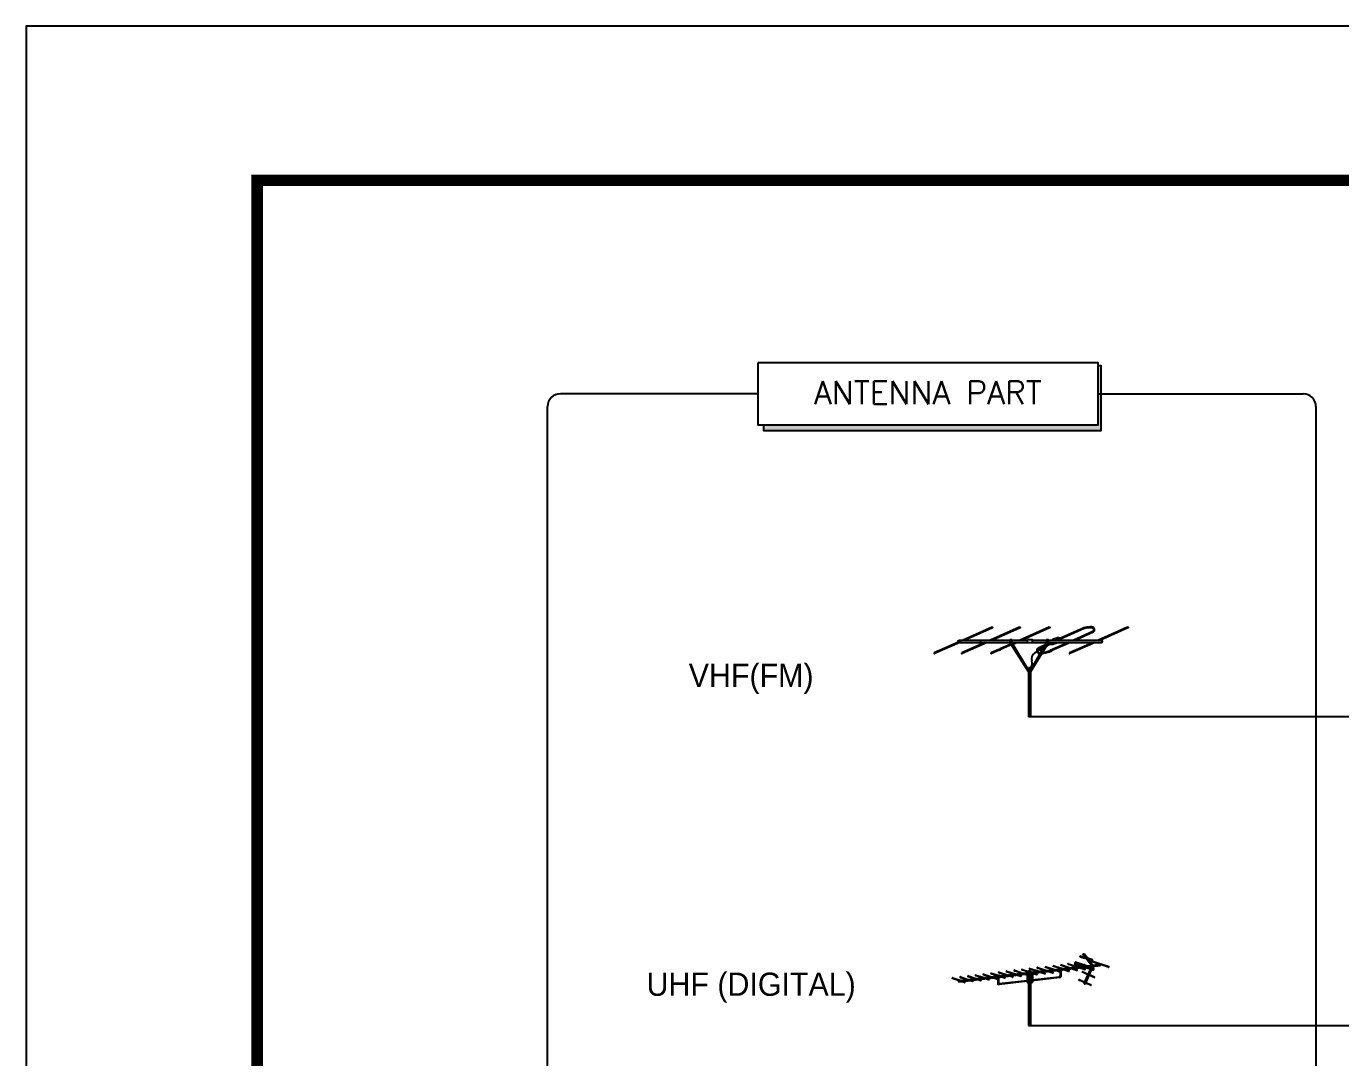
# Model space of a CAD drawing. Header units: millimetres. Extents: x -87 to 210163, y -109 to 148391.
# Drawn here: x -87 to 42612, y 114894 to 148391 of the extents above; entities that cross this region are included whole.
import ezdxf
from ezdxf.enums import TextEntityAlignment as Align

# ---------------------------------------------------------------- set-up
doc = ezdxf.new("R2010")
doc.units = ezdxf.units.MM
doc.header["$LTSCALE"] = 50
doc.header["$MEASUREMENT"] = 0
doc.layers.get('0').update_dxf_attribs({"linetype": 'CONTINUOUS'})
for name, color, linetype in [('001dmp-FORM', 253, 'CONTINUOUS'), ('1', 7, 'CONTINUOUS'), ('E-TEXT-BOX', 7, 'CONTINUOUS')]:
    doc.layers.add(name, color=color, linetype=linetype)
doc.styles.add('GHS', font='romans.shx', dxfattribs={"bigfont": 'ghs.shx'})
doc.styles.add('굴림', font='Gulim.ttf')

# ---------------------------------------------------------------- blocks, each defined once
blk = doc.blocks.new('FORM_ELEC_SUKWOO$0$')
at = {"layer": '001dmp-FORM', "color": 30}
blk.add_lwpolyline([(161727, 114228), (0, 114228), (0, 0), (161727, 0)], close=True, dxfattribs=at)
at = {"layer": '001dmp-FORM', "const_width": 288}
blk.add_lwpolyline([(5769, 3846), (5769, 110382), (157881, 110382), (157881, 3846)], close=True, dxfattribs=at)
blk = doc.blocks.new('FORM_ELEC_SUKWOO')
at = {"layer": '001dmp-FORM'}
blk.add_blockref('FORM_ELEC_SUKWOO$0$', (12, -1), dxfattribs=at)

msp = doc.modelspace()

# ---------------------------------------------------------------- linework, layer by layer
at = {"color": 1, "lineweight": -3}
for p, q in [((32470, 127440), (32470, 127430)), ((32471, 127417), (32471, 125970)), ((32532, 127417), (32532, 125970)), ((33012, 117856), (33312, 117759)), ((33506, 117786), (33256, 117867)), ((33262, 117887), (33567, 117788)), ((33773, 117811), (33506, 117898)), ((33512, 117917), (33823, 117817)), ((33551, 117765), (34498, 117873)), ((33553, 117755), (34501, 117863)), ((33556, 117786), (34502, 117894)), ((33556, 117750), (34504, 117858)), ((33558, 117747), (34507, 117855)), ((33561, 117745), (34507, 117853)), ((34028, 117840), (33756, 117928)), ((33763, 117948), (34078, 117846)), ((34196, 117859), (33995, 117924)), ((34002, 117944), (34246, 117865)), ((34321, 117873), (34012, 117974)), ((34018, 117994), (34371, 117879)), ((34146, 118175), (34352, 118113)), ((34358, 118132), (34152, 118195)), ((34204, 117889), (34204, 117878)), ((34206, 117892), (34206, 117878)), ((34209, 117893), (34209, 117877)), ((34215, 117896), (34215, 117874)), ((34217, 117896), (34217, 117875)), ((34317, 118145), (34228, 118266)), ((34232, 117900), (34232, 117879)), ((34322, 118143), (34233, 118264)), ((34331, 118141), (34241, 118262)), ((34244, 117898), (34244, 117881)), ((34384, 118124), (34274, 118273)), ((34290, 117906), (34290, 117905)), ((34298, 117906), (34298, 117903)), ((34301, 117906), (34301, 117902)), ((34310, 117904), (34310, 117899)), ((34313, 117903), (34313, 117898)), ((34316, 117901), (34316, 117897)), ((34501, 117896), (34338, 118117)), ((34503, 117899), (34343, 118115)), ((34506, 117904), (34351, 118113)), ((34549, 118074), (34384, 118124)), ((34551, 117900), (34384, 118124)), ((34507, 117850), (34403, 117612)), ((34405, 118096), (34543, 118054)), ((34552, 117852), (34429, 117577)), ((34558, 117864), (34432, 117576)), ((35074, 117835), (34511, 118018)), ((34517, 118038), (35081, 117854)), ((34550, 117899), (34794, 117927)), ((34555, 117858), (34799, 117886)), ((34556, 117860), (34796, 117888)), ((34558, 117864), (34795, 117891)), ((34560, 117880), (34791, 117906)), ((34560, 117869), (34793, 117896)), ((30198, 117404), (30000, 117468)), ((30006, 117488), (30247, 117410)), ((30196, 117383), (31423, 117523)), ((30198, 117373), (31425, 117512)), ((30199, 117404), (31425, 117544)), ((30200, 117368), (31427, 117507)), ((30203, 117363), (31430, 117502)), ((30454, 117433), (30251, 117499)), ((30258, 117519), (30504, 117439)), ((30709, 117462), (30502, 117530)), ((30508, 117550), (30759, 117468)), ((30965, 117491), (30752, 117560)), ((30759, 117580), (31014, 117497)), ((30917, 117395), (30805, 117431)), ((30855, 117437), (30923, 117415)), ((31220, 117520), (31003, 117591)), ((31009, 117611), (31270, 117526)), ((31177, 117422), (31060, 117460)), ((31110, 117466), (31184, 117442)), ((31463, 117553), (31253, 117622)), ((31259, 117642), (31513, 117559)), ((31437, 117450), (31315, 117489)), ((31365, 117495), (31444, 117470)), ((31433, 117550), (31534, 117561)), ((31439, 117498), (31540, 117510)), ((31454, 117500), (31454, 117484)), ((31454, 117484), (31517, 117491)), ((31475, 117487), (31475, 117322)), ((31492, 117489), (31492, 117320)), ((31494, 117489), (31494, 117321)), ((31496, 117489), (31496, 117322)), ((31731, 117579), (31503, 117652)), ((31510, 117672), (31780, 117584)), ((31517, 117507), (31517, 117491)), ((31530, 117535), (32470, 117642)), ((31532, 117525), (32470, 117631)), ((31534, 117520), (32470, 117626)), ((31535, 117556), (32470, 117663)), ((31536, 117517), (32470, 117623)), ((31539, 117515), (32431, 117616)), ((31698, 117477), (31571, 117518)), ((31620, 117524), (31704, 117497)), ((31986, 117608), (31754, 117683)), ((31760, 117703), (32036, 117613)), ((31958, 117505), (31826, 117548)), ((31876, 117553), (31964, 117524)), ((32241, 117637), (32004, 117714)), ((32010, 117733), (32291, 117642)), ((32218, 117532), (32081, 117577)), ((32131, 117582), (32225, 117552)), ((32470, 117674), (32254, 117744)), ((32261, 117764), (32470, 117696)), ((32429, 117576), (32337, 117606)), ((32386, 117611), (32429, 117598)), ((32429, 117614), (32429, 117344)), ((32468, 117596), (32468, 117576)), ((32470, 117708), (32470, 117598)), ((32470, 117577), (32470, 117407)), ((32475, 117710), (32475, 117600)), ((32475, 117579), (32475, 117409)), ((32480, 117711), (32480, 117602)), ((32480, 117581), (32480, 117411)), ((32491, 117712), (32491, 117604)), ((32491, 117584), (32491, 117414)), ((32752, 117695), (32505, 117775)), ((32511, 117795), (32802, 117700)), ((32532, 117670), (33447, 117774)), ((32532, 117649), (33445, 117753)), ((32532, 117638), (33447, 117742)), ((32532, 117633), (33449, 117737)), ((32532, 117630), (33450, 117735)), ((32532, 117628), (33452, 117733)), ((32532, 117708), (32532, 117598)), ((32532, 117676), (32546, 117671)), ((32532, 117577), (32532, 117407)), ((32534, 117576), (32534, 117597)), ((32537, 117624), (32537, 117353)), ((32543, 117623), (32543, 117353)), ((32574, 117621), (32574, 117350)), ((32579, 117408), (33479, 117510)), ((32580, 117405), (33478, 117507)), ((32581, 117424), (33475, 117525)), ((32582, 117413), (33478, 117515)), ((32583, 117403), (33477, 117505)), ((32585, 117619), (32585, 117424)), ((32590, 117617), (32590, 117425)), ((32739, 117587), (32592, 117635)), ((32593, 117616), (32593, 117425)), ((32595, 117614), (32595, 117425)), ((32642, 117640), (32745, 117607)), ((33007, 117724), (32755, 117806)), ((32761, 117825), (33057, 117729)), ((32999, 117614), (32847, 117664)), ((32897, 117669), (33005, 117634)), ((33262, 117753), (33005, 117836)), ((33259, 117642), (33102, 117693)), ((33152, 117699), (33266, 117662)), ((33497, 117677), (33358, 117722)), ((33408, 117728), (33497, 117699)), ((33454, 117780), (33556, 117792)), ((33460, 117728), (33562, 117740)), ((33489, 117530), (33475, 117529)), ((33476, 117730), (33476, 117714)), ((33476, 117714), (33539, 117721)), ((33478, 117502), (33508, 117505)), ((33494, 117552), (33494, 117536)), ((33497, 117717), (33497, 117552)), ((33512, 117507), (33519, 117516)), ((33518, 117719), (33518, 117552)), ((33518, 117692), (33526, 117689)), ((33519, 117669), (33518, 117670)), ((33521, 117552), (33521, 117519)), ((33539, 117737), (33539, 117721)), ((33780, 117697), (33613, 117751)), ((33663, 117757), (33786, 117717)), ((34040, 117724), (33868, 117780)), ((33918, 117786), (34046, 117744)), ((34119, 117430), (34297, 117352)), ((34300, 117752), (34124, 117809)), ((34173, 117815), (34306, 117771)), ((34401, 117590), (34223, 117667)), ((34231, 117686), (34409, 117609)), ((34394, 117592), (34291, 117355)), ((34472, 117770), (34292, 117828)), ((34425, 117579), (34313, 117323)), ((34429, 117577), (34318, 117321)), ((34432, 117576), (34321, 117319)), ((34341, 117834), (34480, 117789)), ((34492, 117818), (34416, 117842)), ((34548, 117848), (34424, 117579)), ((34604, 117501), (34432, 117576)), ((34441, 117595), (34612, 117520)), ((34466, 117848), (34501, 117837)), ((34549, 117745), (34511, 117757)), ((34520, 117776), (34555, 117764)), ((34565, 117794), (34532, 117805)), ((34540, 117824), (34571, 117814)), ((30395, 117339), (30292, 117373)), ((30342, 117379), (30402, 117359)), ((30657, 117367), (30549, 117402)), ((30599, 117408), (30663, 117387)), ((31472, 117322), (31472, 117286)), ((31481, 117276), (31474, 117282)), ((31485, 117275), (31518, 117279)), ((31499, 117322), (31499, 117310)), ((31505, 117304), (31515, 117306)), ((31514, 117292), (32429, 117396)), ((31515, 117287), (32429, 117391)), ((31516, 117302), (32429, 117406)), ((31516, 117284), (32429, 117388)), ((31518, 117282), (32429, 117386)), ((32468, 117406), (32468, 117385)), ((32471, 117387), (32471, 115939)), ((32532, 117386), (32532, 115939)), ((32534, 117385), (32534, 117406)), ((32585, 117405), (32585, 117348)), ((32590, 117406), (32590, 117347)), ((32593, 117406), (32593, 117346)), ((32595, 117407), (32595, 117344)), ((34289, 117333), (34111, 117411)), ((34282, 117336), (34272, 117313)), ((34313, 117323), (34301, 117295)), ((34318, 117321), (34306, 117294)), ((34321, 117319), (34310, 117296)), ((34492, 117245), (34321, 117319)), ((34329, 117338), (34500, 117264))]:
    msp.add_line(p, q, dxfattribs=at)
msp.add_arc((32341, 127709), 252, 321.2119, 17.3, dxfattribs=at)
for centre, major_axis, start_param, end_param in [((33774, 117933), (14.7, 14.7), 2.042035, 2.246255), ((33767, 117934), (-9.1, 9.1), 0.675458, 0.934887), ((33761, 117934), (-5.28, 5.28), 0.934887, 1.350199), ((33774, 117933), (14.7, 14.7), 1.837816, 2.042035), ((33757, 117931), (-1.95, 1.95), 1.350199, 2.042035), ((33768, 117937), (9.1, 9.1), 1.578388, 1.837816), ((33757, 117931), (1.95, 1.95), 3.612832, 4.304667), ((33764, 117941), (-5.28, 5.28), -0.407722, 0.007591), ((33755, 117935), (5.28, 5.28), 4.304667, 4.71998), ((33762, 117946), (1.95, 1.95), 0.471239, 1.163075), ((33752, 117939), (-9.1, 9.1), 3.149184, 3.408612), ((33762, 117946), (1.95, 1.95), 6.062588, 6.754424), ((33745, 117943), (-14.7, 14.7), 3.408612, 3.612832), ((33758, 117943), (-5.28, 5.28), 4.076479, 4.491792), ((33753, 117942), (9.1, 9.1), 5.387847, 5.647275), ((33745, 117943), (14.7, 14.7), 5.183628, 5.387847), ((34007, 117959), (25.7, 25.7), 0.471239, 3.612832), ((34007, 117959), (-11, 11), -1.099557, 2.042035), ((34164, 118181), (14.7, 14.7), 2.060723, 2.264942), ((34156, 118181), (-9.1, 9.1), 0.694146, 0.953574), ((34150, 118181), (5.28, 5.28), 2.52437, 2.939683), ((34164, 118181), (-14.7, 14.7), 0.285707, 0.489927), ((34147, 118178), (-1.95, 1.95), 1.368887, 2.060723), ((34157, 118184), (9.1, 9.1), 1.597075, 1.856503), ((34147, 118178), (1.95, 1.95), 3.631519, 4.323355), ((34153, 118188), (-5.28, 5.28), -0.389034, 0.026279), ((34145, 118182), (5.28, 5.28), 4.323355, 4.738668), ((34151, 118193), (-1.95, 1.95), -1.08087, -0.389034), ((34141, 118186), (-9.1, 9.1), 3.167872, 3.4273), ((34151, 118193), (-1.95, 1.95), 4.51048, 5.202315), ((34134, 118190), (14.7, 14.7), 4.998096, 5.202315), ((34147, 118190), (-5.28, 5.28), 4.095167, 4.51048), ((34142, 118189), (9.1, 9.1), 5.406535, 5.665963), ((34134, 118190), (14.7, 14.7), 5.202315, 5.406535), ((34207, 117889), (-2.18, 2.18), -0.255526, 0.894003), ((34239, 117835), (-45.9, 45.9), -0.493275, -0.255526), ((34239, 117813), (45.9, 45.9), 1.077521, 1.131363), ((34265, 117747), (111, 111), 0.975792, 1.077521), ((34265, 117725), (-111, 111), -0.600064, -0.493275), ((34292, 117581), (-215, 215), -0.676794, -0.600064), ((34292, 117581), (215, 215), 0.817273, 0.894003), ((34287, 117728), (111, 111), 0.793133, 0.817273), ((34287, 117750), (111, 111), 0.710484, 0.791582), ((34294, 117841), (45.9, 45.9), 0.472734, 0.710484), ((34282, 117932), (-45.9, 45.9), 2.753171, 2.87993), ((34313, 117900), (2.18, 2.18), 5.606392, 6.75592), ((34313, 117900), (-2.18, 2.18), 3.702828, 4.035595), ((34353, 118115), (-1.95, 1.95), 2.060723, 2.752559), ((34351, 118120), (5.28, 5.28), 4.323355, 4.738668), ((34347, 118123), (-9.1, 9.1), 3.167872, 3.4273), ((34357, 118130), (-1.95, 1.95), 4.51048, 5.202315), ((34340, 118127), (14.7, 14.7), 4.998096, 5.202315), ((34353, 118127), (-5.28, 5.28), 4.095167, 4.51048), ((34348, 118126), (-9.1, 9.1), 3.835739, 4.095167), ((34340, 118127), (14.7, 14.7), 5.202315, 5.406535), ((34529, 117876), (22, 22), 1.624418, 3.073084), ((34497, 117893), (-3.67, 3.67), 3.436768, 4.564653), ((34529, 117876), (22, 22), 2.832711, 5.007404), ((34499, 117896), (3.67, 3.67), 4.91461, 6.135449), ((34502, 117900), (3.67, 3.67), 4.766011, 6.135449), ((34502, 117852), (3.67, 3.67), 5.086792, 6.214677), ((34529, 118023), (-14.7, 14.7), 0.471239, 0.675458), ((34521, 118024), (9.1, 9.1), 2.246255, 2.505683), ((34516, 118023), (-5.28, 5.28), 0.934887, 1.350199), ((34529, 118023), (14.7, 14.7), 1.837816, 2.042035), ((34512, 118020), (-1.95, 1.95), 1.350199, 2.042035), ((34522, 118027), (-9.1, 9.1), 0.007591, 0.267019), ((34512, 118020), (1.95, 1.95), 3.612832, 4.304667), ((34518, 118031), (5.28, 5.28), 1.163075, 1.578388), ((34510, 118025), (-5.28, 5.28), 2.733871, 3.149184), ((34506, 118029), (9.1, 9.1), 4.71998, 4.979408), ((34517, 118035), (1.95, 1.95), 0.471239, 1.163075), ((34517, 118035), (1.95, 1.95), 6.062588, 6.754424), ((34499, 118032), (-14.7, 14.7), 3.408612, 3.612832), ((34513, 118032), (5.28, 5.28), 5.647275, 6.062588), ((34499, 118032), (14.7, 14.7), 5.183628, 5.387847), ((34529, 117876), (-7.35, 7.35), 3.926991, 10.210176), ((34507, 118032), (-9.1, 9.1), 3.817051, 4.076479), ((34544, 118057), (1.95, 1.95), 3.631519, 4.323355), ((34542, 118061), (5.28, 5.28), 4.323355, 4.738668), ((34539, 118065), (-9.1, 9.1), 3.167872, 3.4273), ((34549, 118071), (1.95, 1.95), 6.081276, 6.773112), ((34532, 118069), (14.7, 14.7), 4.998096, 5.202315), ((34529, 117876), (22, 22), 5.086793, 6.340848), ((34545, 118069), (5.28, 5.28), 5.665963, 6.081276), ((34532, 118069), (14.7, 14.7), 5.202315, 5.406535), ((34539, 118068), (-9.1, 9.1), 3.835739, 4.095167), ((34834, 117915), (-31.1, 31.1), 0.653753, 0.795546), ((34873, 117915), (-58.7, 58.7), 0.795546, 0.898732), ((34810, 117918), (13.5, 13.5), 1.9265, 2.224549), ((34873, 117915), (-58.7, 58.7), 0.898732, 1.001917), ((34794, 117925), (1.23, 1.23), 0.898732, 1.9265), ((34835, 117907), (31.1, 31.1), 2.572713, 2.714507), ((34794, 117925), (-1.23, 1.23), 4.583352, 5.611121), ((34812, 117898), (13.5, 13.5), 2.714507, 3.012556), ((34780, 117915), (13.5, 13.5), 5.856099, 6.154149), ((34798, 117888), (-1.23, 1.23), 1.44176, 2.469528), ((34757, 117906), (31.1, 31.1), 5.714306, 5.856099), ((34798, 117888), (-1.23, 1.23), 2.469528, 3.497296), ((34719, 117898), (58.7, 58.7), 5.611121, 5.714306), ((34782, 117895), (13.5, 13.5), 5.068092, 5.366142), ((34719, 117898), (58.7, 58.7), 5.507935, 5.611121), ((34758, 117898), (31.1, 31.1), 5.366142, 5.507935), ((35080, 117852), (1.95, 1.95), 6.062588, 6.754424), ((35076, 117849), (5.28, 5.28), 5.647275, 6.062588), ((35071, 117849), (9.1, 9.1), 5.387847, 5.647275), ((30018, 117473), (14.7, 14.7), 2.042035, 2.246255), ((30010, 117474), (9.1, 9.1), 2.246255, 2.505683), ((30005, 117473), (-5.28, 5.28), 0.934887, 1.350199), ((30018, 117473), (14.7, 14.7), 1.837816, 2.042035), ((30001, 117470), (-1.95, 1.95), 1.350199, 2.042035), ((30011, 117477), (9.1, 9.1), 1.578388, 1.837816), ((30001, 117470), (1.95, 1.95), 3.612832, 4.304667), ((30007, 117481), (-5.28, 5.28), -0.407722, 0.007591), ((29999, 117475), (5.28, 5.28), 4.304667, 4.71998), ((29995, 117479), (9.1, 9.1), 4.71998, 4.979408), ((30006, 117485), (1.95, 1.95), 0.471239, 1.163075), ((30006, 117485), (-1.95, 1.95), 4.491792, 5.183628), ((29988, 117483), (-14.7, 14.7), 3.408612, 3.612832), ((30002, 117482), (-5.28, 5.28), 4.076479, 4.491792), ((29988, 117483), (14.7, 14.7), 5.183628, 5.387847), ((29996, 117482), (-9.1, 9.1), 3.817051, 4.076479), ((30269, 117504), (-14.7, 14.7), 0.471239, 0.675458), ((30262, 117505), (9.1, 9.1), 2.246255, 2.505683), ((30256, 117504), (5.28, 5.28), 2.505683, 2.920996), ((30269, 117504), (14.7, 14.7), 1.837816, 2.042035), ((30252, 117502), (-1.95, 1.95), 1.350199, 2.042035), ((30263, 117508), (-9.1, 9.1), 0.007591, 0.267019), ((30252, 117502), (-1.95, 1.95), 2.042035, 2.733871), ((30259, 117512), (-5.28, 5.28), -0.407722, 0.007591), ((30251, 117506), (-5.28, 5.28), 2.733871, 3.149184), ((30257, 117516), (1.95, 1.95), 0.471239, 1.163075), ((30247, 117510), (9.1, 9.1), 4.71998, 4.979408), ((30257, 117516), (1.95, 1.95), 6.062588, 6.754424), ((30240, 117514), (-14.7, 14.7), 3.408612, 3.612832), ((30253, 117514), (-5.28, 5.28), 4.076479, 4.491792), ((30248, 117513), (9.1, 9.1), 5.387847, 5.647275), ((30240, 117514), (14.7, 14.7), 5.183628, 5.387847), ((30520, 117535), (-14.7, 14.7), 0.471239, 0.675458), ((30512, 117536), (-9.1, 9.1), 0.675458, 0.934887), ((30507, 117535), (5.28, 5.28), 2.505683, 2.920996), ((30520, 117535), (-14.7, 14.7), 0.267019, 0.471239), ((30503, 117532), (-1.95, 1.95), 1.350199, 2.042035), ((30513, 117539), (9.1, 9.1), 1.578388, 1.837816), ((30503, 117532), (1.95, 1.95), 3.612832, 4.304667), ((30509, 117543), (5.28, 5.28), 1.163075, 1.578388), ((30501, 117537), (5.28, 5.28), 4.304667, 4.71998), ((30507, 117547), (1.95, 1.95), 0.471239, 1.163075), ((30497, 117541), (9.1, 9.1), 4.71998, 4.979408), ((30507, 117547), (1.95, 1.95), 6.062588, 6.754424), ((30490, 117544), (-14.7, 14.7), 3.408612, 3.612832), ((30503, 117544), (-5.28, 5.28), 4.076479, 4.491792), ((30490, 117544), (14.7, 14.7), 5.183628, 5.387847), ((30498, 117544), (9.1, 9.1), 5.387847, 5.647275), ((30762, 117566), (9.1, 9.1), 2.246255, 2.505683), ((30770, 117565), (-14.7, 14.7), 0.267019, 0.471239), ((30770, 117565), (-14.7, 14.7), 0.471239, 0.675458), ((30757, 117566), (-5.28, 5.28), 0.934887, 1.350199), ((30753, 117563), (1.95, 1.95), 2.920996, 3.612832), ((30763, 117569), (-9.1, 9.1), 0.007591, 0.267019), ((30753, 117563), (1.95, 1.95), 3.612832, 4.304667), ((30759, 117573), (5.28, 5.28), 1.163075, 1.578388), ((30751, 117567), (5.28, 5.28), 4.304667, 4.71998), ((30758, 117578), (1.95, 1.95), 0.471239, 1.163075), ((30747, 117571), (-9.1, 9.1), 3.149184, 3.408612), ((30758, 117578), (-1.95, 1.95), 4.491792, 5.183628), ((30741, 117575), (14.7, 14.7), 4.979408, 5.183628), ((30754, 117575), (-5.28, 5.28), 4.076479, 4.491792), ((30741, 117575), (14.7, 14.7), 5.183628, 5.387847), ((30748, 117574), (9.1, 9.1), 5.387847, 5.647275), ((31020, 117596), (-14.7, 14.7), 0.471239, 0.675458), ((31013, 117597), (9.1, 9.1), 2.246255, 2.505683), ((31007, 117596), (5.28, 5.28), 2.505683, 2.920996), ((31020, 117596), (14.7, 14.7), 1.837816, 2.042035), ((31003, 117594), (-1.95, 1.95), 1.350199, 2.042035), ((31014, 117600), (-9.1, 9.1), 0.007591, 0.267019), ((31003, 117594), (1.95, 1.95), 3.612832, 4.304667), ((31010, 117604), (5.28, 5.28), 1.163075, 1.578388), ((31002, 117598), (5.28, 5.28), 4.304667, 4.71998), ((31008, 117608), (1.95, 1.95), 0.471239, 1.163075), ((30998, 117602), (-9.1, 9.1), 3.149184, 3.408612), ((31008, 117608), (1.95, 1.95), 6.062588, 6.754424), ((30991, 117606), (14.7, 14.7), 4.979408, 5.183628), ((31004, 117606), (-5.28, 5.28), 4.076479, 4.491792), ((30999, 117605), (9.1, 9.1), 5.387847, 5.647275), ((30991, 117606), (14.7, 14.7), 5.183628, 5.387847), ((31176, 117429), (5.28, 5.28), 4.304667, 4.71998), ((31172, 117433), (9.1, 9.1), 4.71998, 4.979408), ((31183, 117439), (-1.95, 1.95), 4.491792, 5.183628), ((31166, 117437), (14.7, 14.7), 4.979408, 5.183628), ((31179, 117437), (5.28, 5.28), 5.647275, 6.062588), ((31166, 117437), (-14.7, 14.7), 3.612832, 3.817051), ((31173, 117436), (9.1, 9.1), 5.387847, 5.647275), ((31271, 117627), (-14.7, 14.7), 0.471239, 0.675458), ((31263, 117628), (9.1, 9.1), 2.246255, 2.505683), ((31258, 117627), (-5.28, 5.28), 0.934887, 1.350199), ((31271, 117627), (14.7, 14.7), 1.837816, 2.042035), ((31254, 117624), (-1.95, 1.95), 1.350199, 2.042035), ((31264, 117631), (9.1, 9.1), 1.578388, 1.837816), ((31254, 117624), (-1.95, 1.95), 2.042035, 2.733871), ((31260, 117635), (-5.28, 5.28), -0.407722, 0.007591), ((31252, 117629), (5.28, 5.28), 4.304667, 4.71998), ((31258, 117639), (-1.95, 1.95), -1.099557, -0.407722), ((31248, 117633), (-9.1, 9.1), 3.149184, 3.408612), ((31258, 117639), (-1.95, 1.95), 4.491792, 5.183628), ((31241, 117636), (-14.7, 14.7), 3.408612, 3.612832), ((31254, 117636), (-5.28, 5.28), 4.076479, 4.491792), ((31241, 117636), (14.7, 14.7), 5.183628, 5.387847), ((31249, 117636), (9.1, 9.1), 5.387847, 5.647275), ((31460, 117531), (-26.4, 26.4), 0.549782, 0.74915), ((31485, 117530), (-44, 44), 0.74915, 0.898732), ((31485, 117530), (-44, 44), 0.898732, 1.048313), ((31444, 117534), (14.8, 14.8), 1.748784, 2.120578), ((31461, 117523), (26.4, 26.4), 2.619109, 2.818478), ((31434, 117542), (-5.91, 5.91), -0.672065, 0.177988), ((31446, 117516), (14.8, 14.8), 2.818478, 3.190272), ((31438, 117507), (5.91, 5.91), 3.190272, 4.040324), ((31438, 117452), (1.95, 1.95), 3.612832, 4.304667), ((31437, 117457), (5.28, 5.28), 4.304667, 4.71998), ((31433, 117461), (9.1, 9.1), 4.71998, 4.979408), ((31443, 117467), (-1.95, 1.95), 4.491792, 5.183628), ((31426, 117464), (14.7, 14.7), 4.979408, 5.183628), ((31439, 117464), (5.28, 5.28), 5.647275, 6.062588), ((31434, 117464), (9.1, 9.1), 5.387847, 5.647275), ((31426, 117464), (14.7, 14.7), 5.183628, 5.387847), ((31513, 117658), (9.1, 9.1), 2.246255, 2.505683), ((31521, 117657), (14.7, 14.7), 1.837816, 2.042035), ((31521, 117657), (14.7, 14.7), 2.042035, 2.246255), ((31508, 117658), (-5.28, 5.28), 0.934887, 1.350199), ((31504, 117655), (-1.95, 1.95), 1.350199, 2.042035), ((31514, 117661), (-9.1, 9.1), 0.007591, 0.267019), ((31504, 117655), (1.95, 1.95), 3.612832, 4.304667), ((31511, 117665), (-5.28, 5.28), -0.407722, 0.007591), ((31502, 117659), (5.28, 5.28), 4.304667, 4.71998), ((31509, 117670), (1.95, 1.95), 0.471239, 1.163075), ((31498, 117663), (-9.1, 9.1), 3.149184, 3.408612), ((31509, 117670), (1.95, 1.95), 6.062588, 6.754424), ((31492, 117667), (14.7, 14.7), 4.979408, 5.183628), ((31505, 117667), (5.28, 5.28), 5.647275, 6.062588), ((31492, 117667), (14.7, 14.7), 5.183628, 5.387847), ((31499, 117666), (9.1, 9.1), 5.387847, 5.647275), ((31561, 117542), (-26.4, 26.4), 0.549782, 0.74915), ((31586, 117541), (44, 44), 2.319947, 2.469528), ((31586, 117541), (-44, 44), 0.898732, 1.048313), ((31545, 117546), (14.8, 14.8), 1.748784, 2.120578), ((31562, 117535), (26.4, 26.4), 2.619109, 2.818478), ((31535, 117553), (5.91, 5.91), 0.898732, 1.748784), ((31561, 117542), (22.7, 22.7), 2.120578, 2.319947), ((31586, 117541), (40.3, 40.3), 2.319947, 2.469528), ((31548, 117527), (-14.8, 14.8), 1.247681, 1.619475), ((31545, 117546), (-11.1, 11.1), 0.177988, 0.549782), ((31586, 117541), (40.3, 40.3), 2.469528, 2.619109), ((31562, 117535), (22.7, 22.7), 2.619109, 2.818478), ((31535, 117553), (-2.24, 2.24), -0.672065, 0.177988), ((31548, 117527), (-11.1, 11.1), 1.247681, 1.619475), ((31539, 117518), (5.91, 5.91), 3.190272, 4.040324), ((31535, 117553), (5.91, 5.91), 0.048679, 0.898732), ((31539, 117518), (-2.24, 2.24), 1.619475, 2.469528), ((31539, 117518), (-5.91, 5.91), 2.469528, 3.31958), ((31527, 117544), (-14.8, 14.8), 4.619891, 4.761068), ((31529, 117525), (14.8, 14.8), 4.890377, 5.031554), ((31699, 117480), (-1.95, 1.95), 2.042035, 2.733871), ((31697, 117484), (-5.28, 5.28), 2.733871, 3.149184), ((31693, 117488), (-9.1, 9.1), 3.149184, 3.408612), ((31703, 117494), (-1.95, 1.95), 4.491792, 5.183628), ((31686, 117492), (-14.7, 14.7), 3.408612, 3.612832), ((31699, 117492), (-5.28, 5.28), 4.076479, 4.491792), ((31686, 117492), (-14.7, 14.7), 3.612832, 3.817051), ((31694, 117491), (9.1, 9.1), 5.387847, 5.647275), ((31772, 117688), (14.7, 14.7), 2.042035, 2.246255), ((31764, 117689), (9.1, 9.1), 2.246255, 2.505683), ((31758, 117688), (-5.28, 5.28), 0.934887, 1.350199), ((31772, 117688), (-14.7, 14.7), 0.267019, 0.471239), ((31754, 117686), (-1.95, 1.95), 1.350199, 2.042035), ((31765, 117692), (-9.1, 9.1), 0.007591, 0.267019), ((31754, 117686), (1.95, 1.95), 3.612832, 4.304667), ((31753, 117690), (-5.28, 5.28), 2.733871, 3.149184), ((31761, 117696), (5.28, 5.28), 1.163075, 1.578388), ((31759, 117700), (1.95, 1.95), 0.471239, 1.163075), ((31749, 117694), (-9.1, 9.1), 3.149184, 3.408612), ((31759, 117700), (-1.95, 1.95), 4.491792, 5.183628), ((31742, 117698), (-14.7, 14.7), 3.408612, 3.612832), ((31755, 117698), (5.28, 5.28), 5.647275, 6.062588), ((31742, 117698), (14.7, 14.7), 5.183628, 5.387847), ((31750, 117697), (9.1, 9.1), 5.387847, 5.647275), ((31959, 117507), (1.95, 1.95), 3.612832, 4.304667), ((31957, 117512), (-5.28, 5.28), 2.733871, 3.149184), ((31953, 117515), (-9.1, 9.1), 3.149184, 3.408612), ((31963, 117522), (-1.95, 1.95), 4.491792, 5.183628), ((31946, 117519), (14.7, 14.7), 4.979408, 5.183628), ((31959, 117519), (-5.28, 5.28), 4.076479, 4.491792), ((31946, 117519), (14.7, 14.7), 5.183628, 5.387847), ((31954, 117518), (-9.1, 9.1), 3.817051, 4.076479), ((32022, 117719), (-14.7, 14.7), 0.471239, 0.675458), ((32014, 117720), (9.1, 9.1), 2.246255, 2.505683), ((32009, 117719), (5.28, 5.28), 2.505683, 2.920996), ((32022, 117719), (-14.7, 14.7), 0.267019, 0.471239), ((32005, 117716), (1.95, 1.95), 2.920996, 3.612832), ((32015, 117723), (9.1, 9.1), 1.578388, 1.837816), ((32005, 117716), (1.95, 1.95), 3.612832, 4.304667), ((32011, 117726), (-5.28, 5.28), -0.407722, 0.007591), ((32003, 117721), (-5.28, 5.28), 2.733871, 3.149184), ((32009, 117731), (1.95, 1.95), 0.471239, 1.163075), ((31999, 117725), (-9.1, 9.1), 3.149184, 3.408612), ((32009, 117731), (-1.95, 1.95), 4.491792, 5.183628), ((31992, 117728), (14.7, 14.7), 4.979408, 5.183628), ((32006, 117728), (-5.28, 5.28), 4.076479, 4.491792), ((31992, 117728), (14.7, 14.7), 5.183628, 5.387847), ((32000, 117728), (9.1, 9.1), 5.387847, 5.647275), ((32219, 117535), (-1.95, 1.95), 2.042035, 2.733871), ((32217, 117539), (-5.28, 5.28), 2.733871, 3.149184), ((32213, 117543), (-9.1, 9.1), 3.149184, 3.408612), ((32224, 117549), (1.95, 1.95), 6.062588, 6.754424), ((32207, 117547), (-14.7, 14.7), 3.408612, 3.612832), ((32220, 117547), (-5.28, 5.28), 4.076479, 4.491792), ((32207, 117547), (-14.7, 14.7), 3.612832, 3.817051), ((32214, 117546), (-9.1, 9.1), 3.817051, 4.076479), ((32272, 117749), (14.7, 14.7), 2.042035, 2.246255), ((32264, 117750), (-9.1, 9.1), 0.675458, 0.934887), ((32259, 117750), (5.28, 5.28), 2.505683, 2.920996), ((32272, 117749), (14.7, 14.7), 1.837816, 2.042035), ((32255, 117747), (1.95, 1.95), 2.920996, 3.612832), ((32265, 117753), (-9.1, 9.1), 0.007591, 0.267019), ((32255, 117747), (1.95, 1.95), 3.612832, 4.304667), ((32262, 117757), (-5.28, 5.28), -0.407722, 0.007591), ((32253, 117751), (5.28, 5.28), 4.304667, 4.71998), ((32260, 117762), (1.95, 1.95), 0.471239, 1.163075), ((32250, 117755), (9.1, 9.1), 4.71998, 4.979408), ((32260, 117762), (1.95, 1.95), 6.062588, 6.754424), ((32243, 117759), (14.7, 14.7), 4.979408, 5.183628), ((32256, 117759), (-5.28, 5.28), 4.076479, 4.491792), ((32243, 117759), (14.7, 14.7), 5.183628, 5.387847), ((32251, 117758), (9.1, 9.1), 5.387847, 5.647275), ((32432, 117614), (-1.92, 1.92), -0.492312, 0.785398), ((32470, 117486), (-96.2, 96.2), -0.661043, -0.492312), ((32495, 117286), (-239, 239), -0.710854, -0.661043), ((32501, 117536), (48.9, 48.9), 0.28499, 1.296076), ((32501, 117515), (48.9, 48.9), 0.28499, 1.296076), ((32471, 117707), (1.08, 1.08), 1.1768, 2.356194), ((32486, 117673), (27.2, 27.2), 0.954705, 1.1768), ((32495, 117619), (-66.3, 66.3), -0.714709, -0.616091), ((32501, 117530), (129, 129), 0.785398, 0.856087), ((32501, 117530), (-129, 129), -0.856087, -0.785398), ((32523, 117780), (14.7, 14.7), 2.042035, 2.246255), ((32515, 117781), (9.1, 9.1), 2.246255, 2.505683), ((32509, 117780), (-5.28, 5.28), 0.934887, 1.350199), ((32523, 117780), (-14.7, 14.7), 0.267019, 0.471239), ((32505, 117778), (-1.95, 1.95), 1.350199, 2.042035), ((32516, 117784), (9.1, 9.1), 1.578388, 1.837816), ((32505, 117778), (-1.95, 1.95), 2.042035, 2.733871), ((32504, 117782), (5.28, 5.28), 4.304667, 4.71998), ((32512, 117788), (-5.28, 5.28), -0.407722, 0.007591), ((32510, 117792), (1.95, 1.95), 0.471239, 1.163075), ((32500, 117786), (9.1, 9.1), 4.71998, 4.979408), ((32510, 117792), (1.95, 1.95), 6.062588, 6.754424), ((32493, 117790), (-14.7, 14.7), 3.408612, 3.612832), ((32506, 117790), (5.28, 5.28), 5.647275, 6.062588), ((32493, 117790), (14.7, 14.7), 5.183628, 5.387847), ((32501, 117789), (9.1, 9.1), 5.387847, 5.647275), ((32507, 117619), (66.3, 66.3), 0.616091, 0.714709), ((32517, 117673), (-27.2, 27.2), -1.1768, -0.954705), ((32531, 117707), (1.08, 1.08), 5.497787, 6.677182), ((32512, 116959), (470, 470), 0.733668, 0.754879), ((32529, 117286), (-239, 239), -0.909753, -0.837129), ((32554, 117486), (96.2, 96.2), 0.492312, 0.661043), ((32585, 117418), (-5.3, 5.3), 0.070673, 0.474919), ((32581, 117421), (1.62, 1.62), 0.898732, 1.641469), ((32592, 117614), (1.92, 1.92), 5.497787, 6.775497), ((32739, 117590), (1.95, 1.95), 3.612832, 4.304667), ((32738, 117594), (-5.28, 5.28), 2.733871, 3.149184), ((32734, 117598), (-9.1, 9.1), 3.149184, 3.408612), ((32744, 117604), (-1.95, 1.95), 4.491792, 5.183628), ((32727, 117602), (-14.7, 14.7), 3.408612, 3.612832), ((32740, 117602), (-5.28, 5.28), 4.076479, 4.491792), ((32727, 117602), (-14.7, 14.7), 3.612832, 3.817051), ((32735, 117601), (9.1, 9.1), 5.387847, 5.647275), ((32773, 117811), (14.7, 14.7), 2.042035, 2.246255), ((32765, 117812), (9.1, 9.1), 2.246255, 2.505683), ((32760, 117811), (-5.28, 5.28), 0.934887, 1.350199), ((32773, 117811), (-14.7, 14.7), 0.267019, 0.471239), ((32756, 117808), (-1.95, 1.95), 1.350199, 2.042035), ((32766, 117815), (-9.1, 9.1), 0.007591, 0.267019), ((32756, 117808), (-1.95, 1.95), 2.042035, 2.733871), ((32762, 117818), (5.28, 5.28), 1.163075, 1.578388), ((32754, 117813), (-5.28, 5.28), 2.733871, 3.149184), ((32750, 117817), (-9.1, 9.1), 3.149184, 3.408612), ((32761, 117823), (1.95, 1.95), 0.471239, 1.163075), ((32761, 117823), (1.95, 1.95), 6.062588, 6.754424), ((32743, 117820), (-14.7, 14.7), 3.408612, 3.612832), ((32757, 117820), (-5.28, 5.28), 4.076479, 4.491792), ((32743, 117820), (-14.7, 14.7), 3.612832, 3.817051), ((32751, 117820), (-9.1, 9.1), 3.817051, 4.076479), ((33000, 117617), (-1.95, 1.95), 2.042035, 2.733871), ((32998, 117621), (-5.28, 5.28), 2.733871, 3.149184), ((32994, 117625), (-9.1, 9.1), 3.149184, 3.408612), ((33004, 117632), (1.95, 1.95), 6.062588, 6.754424), ((32987, 117629), (-14.7, 14.7), 3.408612, 3.612832), ((33000, 117629), (-5.28, 5.28), 4.076479, 4.491792), ((32987, 117629), (14.7, 14.7), 5.183628, 5.387847), ((32995, 117628), (9.1, 9.1), 5.387847, 5.647275), ((33260, 117645), (1.95, 1.95), 3.612832, 4.304667), ((33258, 117649), (-5.28, 5.28), 2.733871, 3.149184), ((33254, 117653), (-9.1, 9.1), 3.149184, 3.408612), ((33265, 117659), (-1.95, 1.95), 4.491792, 5.183628), ((33248, 117657), (14.7, 14.7), 4.979408, 5.183628), ((33261, 117657), (-5.28, 5.28), 4.076479, 4.491792), ((33248, 117657), (14.7, 14.7), 5.183628, 5.387847), ((33255, 117656), (9.1, 9.1), 5.387847, 5.647275), ((33482, 117761), (-26.4, 26.4), 0.549782, 0.74915), ((33507, 117760), (-44, 44), 0.74915, 0.898732), ((33466, 117764), (14.8, 14.8), 1.748784, 2.120578), ((33507, 117760), (44, 44), 2.469528, 2.619109), ((33482, 117753), (-26.4, 26.4), 1.048313, 1.247681), ((33455, 117772), (5.91, 5.91), 0.898732, 1.748784), ((33468, 117746), (-14.8, 14.8), 1.247681, 1.619475), ((33459, 117737), (-5.91, 5.91), 1.619475, 2.469528), ((33475, 117525), (2.73, 2.73), 0.898732, 1.971152), ((33484, 117521), (9.47, 9.47), 1.971152, 2.062443), ((33485, 117511), (-9.47, 9.47), 1.305817, 1.397107), ((33477, 117506), (-2.73, 2.73), 1.397107, 2.469528), ((33475, 117525), (-2.73, 2.73), 4.5387, 5.611121), ((33475, 117525), (-0.53, 0.53), 4.5387, 5.611121), ((33467, 117519), (-7.27, 7.27), 4.262032, 4.5387), ((33454, 117515), (17.1, 17.1), 5.70422, 5.832828), ((33477, 117506), (-0.53, 0.53), 2.469528, 3.541949), ((33467, 117519), (-9.47, 9.47), 4.262032, 4.5387), ((33433, 117510), (-32.6, 32.6), 4.040324, 4.133423), ((33433, 117510), (-32.6, 32.6), 3.947225, 4.040324), ((33468, 117509), (-7.27, 7.27), 3.541949, 3.818617), ((33477, 117506), (2.73, 2.73), 4.040324, 5.112745), ((33455, 117511), (-17.1, 17.1), 3.818617, 3.947225), ((33454, 117515), (19.3, 19.3), 5.70422, 5.832828), ((33433, 117510), (-34.8, 34.8), 4.040324, 4.133423), ((33468, 117509), (9.47, 9.47), 5.112745, 5.389413), ((33433, 117510), (-34.8, 34.8), 3.947225, 4.040324), ((33455, 117511), (-19.3, 19.3), 3.818617, 3.947225), ((33488, 117536), (3.67, 3.67), 4.03179, 5.498974), ((33498, 117552), (2.71, 2.71), 1.274041, 2.357381), ((33498, 117552), (-2.71, 2.71), 0.786585, 1.869924), ((33502, 117544), (9.61, 9.61), 1.186313, 1.274041), ((33502, 117561), (9.61, 9.61), 3.44072, 3.712023), ((33498, 117552), (-0.51, 0.51), 0.786585, 1.869924), ((33502, 117561), (7.41, 7.41), 3.44072, 3.712023), ((33505, 117575), (19.7, 19.7), 3.712023, 3.837472), ((33505, 117575), (-17.5, 17.5), 2.141226, 2.266675), ((33507, 117597), (-33.4, 33.4), 2.266675, 2.357381), ((33507, 117597), (35.6, 35.6), 3.837472, 3.928177), ((33507, 117597), (33.4, 33.4), 3.928177, 4.018883), ((33507, 117597), (-35.6, 35.6), 2.357381, 2.448087), ((33508, 117510), (3.67, 3.67), 4.040324, 4.769649), ((33509, 117575), (17.5, 17.5), 4.018883, 4.144332), ((33509, 117575), (19.7, 19.7), 4.018883, 4.144332), ((33512, 117561), (-7.41, 7.41), 2.573536, 2.844838), ((33512, 117561), (-9.61, 9.61), 2.573536, 2.844838), ((33517, 117552), (-0.51, 0.51), 2.844838, 3.928177), ((33512, 117544), (-9.61, 9.61), -1.271669, -1.18394), ((33520, 117672), (-1.95, 1.95), 2.042035, 2.733871), ((33517, 117552), (-2.71, 2.71), 3.928177, 5.011517), ((33517, 117552), (2.71, 2.71), 4.415634, 5.498974), ((33516, 117519), (-3.67, 3.67), 3.198853, 3.928177), ((33518, 117676), (-5.28, 5.28), 2.733871, 3.149184), ((33515, 117680), (-9.1, 9.1), 3.149184, 3.408612), ((33525, 117687), (1.95, 1.95), 6.062588, 6.754424), ((33508, 117684), (-14.7, 14.7), 3.408612, 3.612832), ((33521, 117684), (5.28, 5.28), 5.647275, 6.062588), ((33508, 117684), (-14.7, 14.7), 3.612832, 3.817051), ((33516, 117683), (9.1, 9.1), 5.387847, 5.647275), ((33583, 117772), (-26.4, 26.4), 0.549782, 0.74915), ((33608, 117771), (44, 44), 2.319947, 2.469528), ((33608, 117771), (44, 44), 2.469528, 2.619109), ((33567, 117776), (14.8, 14.8), 1.748784, 2.120578), ((33584, 117765), (-26.4, 26.4), 1.048313, 1.247681), ((33557, 117783), (5.91, 5.91), 0.898732, 1.748784), ((33569, 117758), (-14.8, 14.8), 1.247681, 1.619475), ((33583, 117772), (22.7, 22.7), 2.120578, 2.319947), ((33608, 117771), (40.3, 40.3), 2.319947, 2.469528), ((33608, 117771), (40.3, 40.3), 2.469528, 2.619109), ((33567, 117776), (11.1, 11.1), 1.748784, 2.120578), ((33584, 117765), (22.7, 22.7), 2.619109, 2.818478), ((33557, 117783), (-2.24, 2.24), -0.672065, 0.177988), ((33569, 117758), (11.1, 11.1), 2.818478, 3.190272), ((33561, 117748), (5.91, 5.91), 3.190272, 4.040324), ((33557, 117783), (-5.91, 5.91), -1.522117, -0.672065), ((33561, 117748), (-2.24, 2.24), 1.619475, 2.469528), ((33548, 117774), (-14.8, 14.8), 4.619891, 4.761068), ((33561, 117748), (-5.91, 5.91), 2.469528, 3.31958), ((33550, 117755), (14.8, 14.8), 4.890377, 5.031554), ((33780, 117699), (1.95, 1.95), 3.612832, 4.304667), ((33779, 117704), (-5.28, 5.28), 2.733871, 3.149184), ((33775, 117708), (-9.1, 9.1), 3.149184, 3.408612), ((33785, 117714), (-1.95, 1.95), 4.491792, 5.183628), ((33768, 117712), (-14.7, 14.7), 3.408612, 3.612832), ((33781, 117711), (5.28, 5.28), 5.647275, 6.062588), ((33768, 117712), (-14.7, 14.7), 3.612832, 3.817051), ((33776, 117711), (-9.1, 9.1), 3.817051, 4.076479), ((34041, 117727), (1.95, 1.95), 3.612832, 4.304667), ((34039, 117731), (5.28, 5.28), 4.304667, 4.71998), ((34035, 117735), (-9.1, 9.1), 3.149184, 3.408612), ((34045, 117741), (1.95, 1.95), 6.062588, 6.754424), ((34028, 117739), (14.7, 14.7), 4.979408, 5.183628), ((34041, 117739), (-5.28, 5.28), 4.076479, 4.491792), ((34028, 117739), (-14.7, 14.7), 3.612832, 3.817051), ((34036, 117738), (9.1, 9.1), 5.387847, 5.647275), ((34129, 117414), (-14.7, 14.7), 0.170183, 0.374403), ((34123, 117419), (-9.1, 9.1), -0.089245, 0.170183), ((34119, 117423), (5.28, 5.28), 1.066238, 1.481551), ((34118, 117427), (-1.95, 1.95), -1.196394, -0.504558), ((34118, 117427), (-1.95, 1.95), 4.394956, 5.086792), ((34114, 117425), (-5.28, 5.28), 3.979643, 4.394956), ((34109, 117425), (9.1, 9.1), 5.291011, 5.550439), ((34241, 117671), (14.7, 14.7), 1.945199, 2.149419), ((34233, 117672), (9.1, 9.1), 2.149419, 2.408847), ((34228, 117672), (-5.28, 5.28), 0.83805, 1.253363), ((34224, 117670), (-1.95, 1.95), 1.253363, 1.945199), ((34241, 117671), (-14.7, 14.7), 0.170183, 0.374403), ((34224, 117670), (-1.95, 1.95), 1.945199, 2.637035), ((34235, 117675), (9.1, 9.1), 1.481551, 1.740979), ((34223, 117674), (-5.28, 5.28), 2.637035, 3.052348), ((34231, 117679), (5.28, 5.28), 1.066238, 1.481551), ((34219, 117678), (-9.1, 9.1), 3.052348, 3.311776), ((34230, 117684), (-1.95, 1.95), -1.196394, -0.504558), ((34213, 117683), (-14.7, 14.7), 3.311776, 3.515995), ((34230, 117684), (1.95, 1.95), 5.965752, 6.657588), ((34226, 117682), (-5.28, 5.28), 3.979643, 4.394956), ((34213, 117683), (-14.7, 14.7), 3.515995, 3.720215), ((34220, 117681), (9.1, 9.1), 5.291011, 5.550439), ((34301, 117754), (1.95, 1.95), 3.612832, 4.304667), ((34299, 117759), (5.28, 5.28), 4.304667, 4.71998), ((34295, 117763), (-9.1, 9.1), 3.149184, 3.408612), ((34306, 117769), (1.95, 1.95), 6.062588, 6.754424), ((34288, 117766), (14.7, 14.7), 4.979408, 5.183628), ((34302, 117766), (-5.28, 5.28), 4.076479, 4.491792), ((34288, 117766), (-14.7, 14.7), 3.612832, 3.817051), ((34296, 117766), (-9.1, 9.1), 3.817051, 4.076479), ((34402, 117592), (-1.95, 1.95), 1.945199, 2.637035), ((34401, 117597), (-5.28, 5.28), 2.637035, 3.052348), ((34397, 117601), (-9.1, 9.1), 3.052348, 3.311776), ((34391, 117605), (-14.7, 14.7), 3.311776, 3.515995), ((34408, 117606), (1.95, 1.95), 5.965752, 6.657588), ((34404, 117604), (-5.28, 5.28), 3.979643, 4.394956), ((34391, 117605), (-14.7, 14.7), 3.515995, 3.720215), ((34398, 117604), (9.1, 9.1), 5.291011, 5.550439), ((34560, 117779), (25.7, 25.7), 3.612832, 6.754424), ((34560, 117779), (11, 11), 3.612832, 6.754424), ((34605, 117504), (1.95, 1.95), 3.515995, 4.207831), ((34604, 117508), (-5.28, 5.28), 2.637035, 3.052348), ((34600, 117512), (-9.1, 9.1), 3.052348, 3.311776), ((34594, 117517), (14.7, 14.7), 4.882572, 5.086792), ((34611, 117518), (1.95, 1.95), 5.965752, 6.657588), ((34594, 117517), (14.7, 14.7), 5.086792, 5.291011), ((34607, 117516), (-5.28, 5.28), 3.979643, 4.394956), ((34601, 117515), (9.1, 9.1), 5.291011, 5.550439), ((35075, 117837), (1.95, 1.95), 3.612832, 4.304667), ((35074, 117842), (-5.28, 5.28), 2.733871, 3.149184), ((35070, 117845), (-9.1, 9.1), 3.149184, 3.408612), ((35063, 117849), (-14.7, 14.7), 3.408612, 3.612832), ((35063, 117849), (14.7, 14.7), 5.183628, 5.387847), ((30239, 117392), (31.1, 31.1), 2.224549, 2.366342), ((30279, 117392), (-58.7, 58.7), 0.795546, 0.898732), ((30215, 117395), (13.5, 13.5), 1.9265, 2.224549), ((30279, 117392), (58.7, 58.7), 2.469528, 2.572713), ((30199, 117402), (-1.23, 1.23), -0.672065, 0.355703), ((30240, 117384), (31.1, 31.1), 2.572713, 2.714507), ((30217, 117375), (13.5, 13.5), 2.714507, 3.012556), ((30203, 117365), (1.23, 1.23), 3.012556, 4.040324), ((30396, 117342), (1.95, 1.95), 3.612832, 4.304667), ((30395, 117346), (-5.28, 5.28), 2.733871, 3.149184), ((30391, 117350), (-9.1, 9.1), 3.149184, 3.408612), ((30401, 117357), (-1.95, 1.95), 4.491792, 5.183628), ((30384, 117354), (14.7, 14.7), 4.979408, 5.183628), ((30397, 117354), (-5.28, 5.28), 4.076479, 4.491792), ((30392, 117353), (9.1, 9.1), 5.387847, 5.647275), ((30384, 117354), (-14.7, 14.7), 3.612832, 3.817051), ((30658, 117370), (1.95, 1.95), 3.612832, 4.304667), ((30656, 117374), (5.28, 5.28), 4.304667, 4.71998), ((30652, 117378), (9.1, 9.1), 4.71998, 4.979408), ((30662, 117385), (-1.95, 1.95), 4.491792, 5.183628), ((30645, 117382), (14.7, 14.7), 4.979408, 5.183628), ((30658, 117382), (-5.28, 5.28), 4.076479, 4.491792), ((30645, 117382), (14.7, 14.7), 5.183628, 5.387847), ((30653, 117381), (-9.1, 9.1), 3.817051, 4.076479), ((30918, 117397), (-1.95, 1.95), 2.042035, 2.733871), ((30916, 117402), (-5.28, 5.28), 2.733871, 3.149184), ((30912, 117406), (9.1, 9.1), 4.71998, 4.979408), ((30923, 117412), (-1.95, 1.95), 4.491792, 5.183628), ((30905, 117410), (-14.7, 14.7), 3.408612, 3.612832), ((30919, 117409), (-5.28, 5.28), 4.076479, 4.491792), ((30905, 117410), (-14.7, 14.7), 3.612832, 3.817051), ((30913, 117409), (9.1, 9.1), 5.387847, 5.647275), ((31178, 117425), (1.95, 1.95), 3.612832, 4.304667), ((31476, 117322), (2.71, 2.71), 1.272855, 2.356194), ((31476, 117322), (-2.71, 2.71), 0.785398, 1.868738), ((31477, 117286), (-3.67, 3.67), 0.785398, 1.627463), ((31481, 117313), (-9.61, 9.61), -0.38567, -0.297941), ((31481, 117331), (9.61, 9.61), 3.439534, 3.710836), ((31476, 117322), (-0.51, 0.51), 0.785398, 1.868738), ((31481, 117331), (7.41, 7.41), 3.439534, 3.710836), ((31484, 117345), (-17.5, 17.5), 2.14004, 2.265489), ((31484, 117345), (-19.7, 19.7), 2.14004, 2.265489), ((31486, 117367), (-33.4, 33.4), 2.265489, 2.356194), ((31486, 117367), (-35.6, 35.6), 2.265489, 2.356194), ((31484, 117280), (3.67, 3.67), 3.198259, 4.040324), ((31486, 117367), (-33.4, 33.4), 2.356194, 2.4469), ((31486, 117367), (-35.6, 35.6), 2.356194, 2.4469), ((31488, 117345), (17.5, 17.5), 4.017696, 4.143146), ((31488, 117345), (19.7, 19.7), 4.017696, 4.143146), ((31491, 117331), (7.41, 7.41), 4.143146, 4.414448), ((31491, 117331), (-9.61, 9.61), 2.572349, 2.843651), ((31491, 117313), (-9.61, 9.61), -1.272855, -1.185127), ((31495, 117322), (-0.51, 0.51), 2.843651, 3.926991), ((31495, 117322), (2.71, 2.71), 5.497787, 6.581127), ((31495, 117322), (-2.71, 2.71), 2.843651, 3.926991), ((31504, 117310), (3.67, 3.67), 2.356194, 4.040324), ((31524, 117298), (-9.23, 9.23), 0.380496, 0.666789), ((31537, 117297), (18.6, 18.6), 2.237585, 2.372004), ((31558, 117297), (-33.3, 33.3), 0.801207, 0.898732), ((31558, 117297), (33.3, 33.3), 2.469528, 2.567052), ((31516, 117302), (2.77, 2.77), 0.898732, 1.951292), ((31538, 117292), (18.6, 18.6), 2.567052, 2.701471), ((31525, 117288), (-9.23, 9.23), 1.130674, 1.416968), ((31524, 117298), (7.03, 7.03), 1.951292, 2.237585), ((31537, 117297), (16.4, 16.4), 2.237585, 2.372004), ((31558, 117297), (-31.1, 31.1), 0.801207, 0.898732), ((31558, 117297), (-31.1, 31.1), 0.898732, 0.996256), ((31516, 117302), (2.77, 2.77), 6.129356, 7.181917), ((31516, 117302), (-0.567, 0.567), -0.672065, 0.380496), ((31538, 117292), (16.4, 16.4), 2.567052, 2.701471), ((31518, 117283), (2.77, 2.77), 2.987764, 4.040324), ((31525, 117288), (7.03, 7.03), 2.701471, 2.987764), ((31518, 117283), (-0.567, 0.567), 1.416968, 2.469528), ((31518, 117283), (2.77, 2.77), 4.040324, 5.092885), ((31508, 117296), (-9.23, 9.23), 4.460668, 4.55856), ((31509, 117286), (-9.23, 9.23), 3.522088, 3.61998), ((32432, 117344), (1.92, 1.92), 1.078484, 2.356194), ((32432, 117344), (1.92, 1.92), 2.356194, 3.633905), ((32470, 117216), (-96.2, 96.2), -0.661043, -0.492312), ((32470, 117471), (96.2, 96.2), 3.633905, 3.802636), ((32495, 117016), (-239, 239), -0.710854, -0.661043), ((32495, 117671), (239, 239), 3.802636, 3.852447), ((32501, 117345), (48.9, 48.9), 0.28499, 1.296076), ((32501, 117324), (48.9, 48.9), 0.28499, 1.296076), ((32512, 116689), (470, 470), 0.733668, 0.754879), ((32512, 117998), (-470, 470), 2.386713, 2.407925), ((32529, 117016), (239, 239), 0.661043, 0.733668), ((32529, 117671), (-239, 239), 2.407925, 2.480549), ((32554, 117216), (96.2, 96.2), 0.492312, 0.661043), ((32554, 117471), (-96.2, 96.2), 2.480549, 2.64928), ((32591, 117416), (-9.72, 9.72), 0.474919, 0.713989), ((32600, 117415), (16.2, 16.2), 2.284785, 2.469528), ((32600, 117415), (-16.2, 16.2), 0.898732, 1.083474), ((32591, 117413), (-9.72, 9.72), 1.083474, 1.322544), ((32586, 117410), (5.3, 5.3), 2.89334, 3.039964), ((32592, 117344), (-1.92, 1.92), 3.926991, 5.204701), ((32592, 117344), (-1.92, 1.92), 2.64928, 3.926991), ((34129, 117414), (-14.7, 14.7), 0.374403, 0.578622), ((34122, 117416), (9.1, 9.1), 2.149419, 2.408847), ((34116, 117415), (5.28, 5.28), 2.408847, 2.824159), ((34112, 117413), (1.95, 1.95), 2.824159, 3.515995), ((34112, 117413), (1.95, 1.95), 3.515995, 4.207831), ((34111, 117418), (-5.28, 5.28), 2.637035, 3.052348), ((34107, 117422), (9.1, 9.1), 4.623144, 4.882572), ((34101, 117426), (-14.7, 14.7), 3.311776, 3.515995), ((34101, 117426), (-14.7, 14.7), 3.515995, 3.720215), ((34274, 117312), (-1.55, 1.55), 0.374403, 1.333608), ((34287, 117320), (12.3, 12.3), 2.904404, 3.233292), ((34301, 117336), (27.3, 27.3), 3.233292, 3.396249), ((34317, 117364), (50.5, 50.5), 3.396249, 3.515995), ((34290, 117336), (-1.95, 1.95), 1.945199, 2.637035), ((34317, 117364), (-50.5, 50.5), 1.945199, 2.064946), ((34288, 117340), (5.28, 5.28), 4.207831, 4.623144), ((34285, 117345), (-9.1, 9.1), 3.052348, 3.311776), ((34278, 117349), (-14.7, 14.7), 3.311776, 3.515995), ((34296, 117350), (1.95, 1.95), 5.965752, 6.657588), ((34278, 117349), (14.7, 14.7), 5.086792, 5.291011), ((34308, 117333), (27.3, 27.3), 3.635742, 3.798699), ((34292, 117348), (-5.28, 5.28), 3.979643, 4.394956), ((34286, 117347), (9.1, 9.1), 5.291011, 5.550439), ((34305, 117312), (12.3, 12.3), 3.798699, 4.127586), ((34308, 117297), (1.55, 1.55), 4.127586, 5.086792), ((34493, 117247), (-1.95, 1.95), 1.945199, 2.637035), ((34492, 117252), (5.28, 5.28), 4.207831, 4.623144), ((34488, 117256), (9.1, 9.1), 4.623144, 4.882572), ((34482, 117260), (14.7, 14.7), 4.882572, 5.086792), ((34499, 117261), (-1.95, 1.95), 4.394956, 5.086792), ((34482, 117260), (-14.7, 14.7), 3.515995, 3.720215), ((34495, 117259), (-5.28, 5.28), 3.979643, 4.394956), ((34490, 117259), (9.1, 9.1), 5.291011, 5.550439)]:
    msp.add_ellipse(centre, major_axis=major_axis, ratio=1, start_param=start_param, end_param=end_param, dxfattribs=at)
at = {"layer": '1', "color": 1, "lineweight": -3}
for p, q in [((31504, 128150), (31549, 128170)), ((31517, 128129), (31562, 128149)), ((31951, 128349), (32028, 128383)), ((31951, 128322), (32088, 128383)), ((32197, 128458), (32198, 128458)), ((32257, 128458), (32259, 128459)), ((32613, 128458), (32588, 128458)), ((32614, 128383), (32588, 128383)), ((32470, 127529), (32470, 127520))]:
    msp.add_line(p, q, dxfattribs=at)
at = {"layer": 'E-TEXT-BOX', "color": 1, "lineweight": -3}
for p, q in [((23674, 136457), (17264, 136457)), ((34735, 136457), (41391, 136457)), ((16846, 21260), (16846, 136039)), ((41809, 136039), (41809, 21260)), ((30224, 128383), (31868, 128383)), ((30232, 128458), (31868, 128458)), ((31868, 128378), (32465, 127421)), ((31929, 128383), (32458, 128383)), ((32465, 127484), (31929, 128378)), ((31930, 128458), (32459, 128458)), ((33116, 128378), (32538, 127421)), ((33055, 128378), (32538, 127484)), ((32613, 128458), (33054, 128458)), ((32614, 128383), (33055, 128383)), ((32888, 128167), (32669, 128037)), ((33238, 128360), (32949, 128199)), ((33116, 128458), (34833, 128458)), ((33116, 128383), (34833, 128383)), ((33165, 128351), (33165, 128385)), ((33515, 128493), (33515, 128469)), ((32535, 127529), (32470, 127529)), ((32470, 127520), (32535, 127520)), ((32535, 127440), (32470, 127440)), ((32470, 127430), (32535, 127430)), ((32535, 127520), (32535, 127529)), ((32535, 127430), (32535, 127440)), ((52450, 125970), (32471, 125970)), ((32471, 115939), (52450, 115939))]:
    msp.add_line(p, q, dxfattribs=at)
for points in [[(23674, 137462), (23674, 135451), (34735, 135451), (34735, 137462)], [(31868, 128464), (31868, 128378), (31929, 128378), (31929, 128464)], [(32434, 128473), (32588, 128473), (32588, 128372), (32434, 128372)], [(33055, 128464), (33055, 128378), (33116, 128378), (33116, 128464)]]:
    msp.add_lwpolyline(points, close=True, dxfattribs=at)
for points in [[(23863, 135451), (23863, 135263), (34829, 135263), (34829, 137368), (34735, 137368)], [(31288, 128876), (30349, 128459)], [(31300, 128855), (30405, 128458)], [(32181, 128876), (31240, 128458)], [(32194, 128855), (31302, 128459)], [(33138, 128876), (32198, 128458)], [(33151, 128855), (32259, 128459)], [(34130, 128793), (33488, 128507)], [(34182, 128789), (33510, 128490)], [(34559, 128732), (33940, 128457)], [(34571, 128711), (34005, 128459)], [(35687, 128876), (34749, 128459)], [(35700, 128855), (34808, 128459)], [(30199, 128392), (29407, 128040)], [(30236, 128382), (29419, 128019)], [(31066, 128381), (30299, 128040)], [(31128, 128382), (30311, 128019)], [(30325, 128422), (30325, 128422)], [(30916, 128417), (30915, 128416)], [(31504, 128150), (31256, 128040)], [(31517, 128129), (31269, 128019)], [(31951, 128349), (31549, 128170)], [(31951, 128322), (31562, 128149)], [(33005, 128292), (32784, 128194)], [(32984, 128257), (32797, 128173)], [(33174, 128341), (33063, 128292)], [(33166, 128364), (33085, 128328)], [(33771, 128382), (33176, 128117)], [(33829, 128381), (33229, 128114)], [(33514, 128459), (33515, 128470)], [(34578, 128384), (33805, 128040)], [(34637, 128383), (33818, 128019)], [(32465, 127551), (32465, 127417), (32538, 127417), (32538, 127551), (32465, 127551)]]:
    msp.add_lwpolyline(points, dxfattribs=at)
for points in [[(33504, 128514), (33500, 128518, 0.089397), (33449, 128527, 0.046337), (33385, 128520), (33319, 128502), (33249, 128472, 0.023147), (33225, 128458, 0.022873)], [(33175, 128384, 0.024538), (33167, 128372), (33164, 128351), (33179, 128336, 0.089397), (33230, 128327, 0.046337), (33286, 128332), (33359, 128352), (33430, 128381, 0.002652), (33432, 128383, 0.021287)], [(33515, 128470), (33500, 128485, 0.089397), (33449, 128494, 0.046337), (33385, 128488), (33319, 128469), (33295, 128459, 0.015446)]]:
    msp.add_lwpolyline(points, format="xyb", dxfattribs=at)
for centre, radius in [((31294, 128866), 12.2), ((32186, 128866), 12.2), ((33149, 128866), 12.2), ((35700, 128866), 12.2), ((30224, 128421), 38.1), ((33238, 128360), 11.8)]:
    msp.add_circle(centre, radius, dxfattribs=at)
for centre, radius, start, end in [((17264, 136039), 418, 90, 180), ((41391, 136039), 418, 0, 90), ((34504, 128082), 803, 88.744, 117.7136), ((34519, 128011), 848, 90.6849, 113.5323), ((34523, 128791), 69.1, 301.5105, 101.9), ((34525, 128792), 93, 299.6483, 92.0276), ((32834, 128112), 96, 121.0496, 276.7518), ((32837, 128112), 72.8, 123.8949, 289.4308), ((32988, 128050), 154, 104.6122, 130.3362), ((32842, 128845), 827, 273.9395, 297.5521), ((32808, 128974), 933, 276.6214, 293.1579), ((33504, 128505), 16, 172.3647, 292.9528), ((34833, 128420), 37.7, 270.7884, 90.5853), ((29412, 128030), 12.3, 120.6704, 301.3238), ((30304, 128029), 12.3, 120.6704, 301.3238), ((31262, 128029), 12.3, 120.6704, 301.3238), ((32772, 127860), 204, 120.1763, 202.0172), ((33809, 128029), 12.3, 120.6704, 301.3238)]:
    msp.add_arc(centre, radius, start, end, dxfattribs=at)
for points in [[(34735, 135451), (34829, 135263), (34735, 137368), (34829, 137368)], [(23863, 135451), (23863, 135263), (34735, 135451), (34829, 135263)]]:
    msp.add_solid(points, dxfattribs=at)

# ---------------------------------------------------------------- block references
at = {"color": 4, "xscale": 1.300026812119367, "yscale": 1.300026812119367, "zscale": 1.300026812119367}
msp.add_blockref('FORM_ELEC_SUKWOO', (-103, -108), dxfattribs=at)

# ---------------------------------------------------------------- texts
at = {"layer": 'E-TEXT-BOX', "color": 1, "lineweight": -3, "style": 'GHS'}
msp.add_text('ANTENNA PART', height=754.13, dxfattribs=at).set_placement((29204, 136493), align=Align.MIDDLE)
at = {"layer": 'E-TEXT-BOX', "color": 0, "lineweight": -3, "style": '굴림'}
for s, height, p in [('VHF(FM)', 754.1, (23460, 127218)), ('UHF (DIGITAL)', 754.13, (23460, 117188))]:
    msp.add_text(s, height=height, dxfattribs=at).set_placement(p, align=Align.MIDDLE)

doc.saveas('drawing.dxf')
